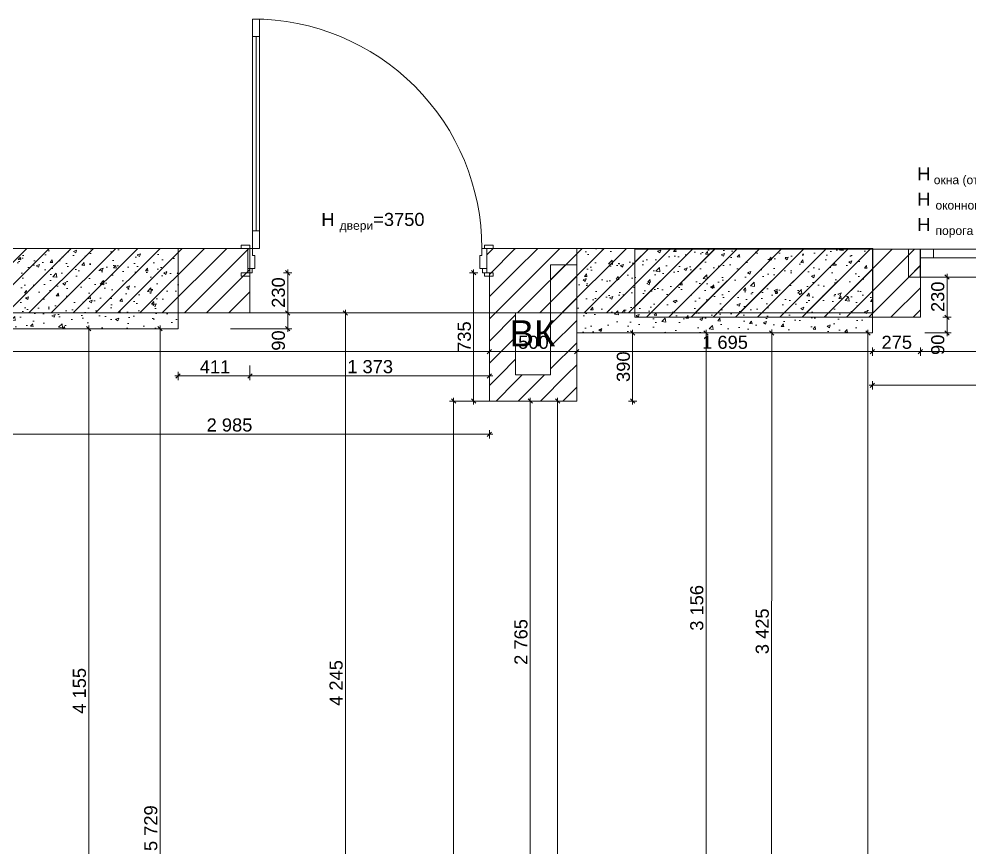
# Model space of a CAD drawing. Header units: millimetres. Extents: x 2336463 to 2579121, y 595385 to 778077.
# Drawn here: x 2454435 to 2459885, y 714011 to 718760 of the extents above; entities that cross this region are included whole.
import ezdxf

# ---------------------------------------------------------------- set-up
doc = ezdxf.new("R2010")
doc.units = ezdxf.units.MM
doc.header["$MEASUREMENT"] = 0
doc.layers.add('+обмер', color=7, linetype='Continuous')
doc.layers.add('сит план', color=7, linetype='Continuous')
doc.layers.add('+обмер_Ном._пера__242', color=7, linetype='Continuous', lineweight=13, true_color=0x1b55b5)
doc.layers.add('сит план_Ном._пера__87', color=7, linetype='Continuous', lineweight=20, true_color=0x6a6a6a)
for name, color, linetype, lineweight in [('Двери ARCHICAD_Ном._пера__1', 7, 'Continuous', 13), ('Окна ARCHICAD_Ном._пера__1', 7, 'Continuous', 13), ('сит план_Ном._пера__1', 7, 'Continuous', 13)]:
    doc.layers.add(name, color=color, linetype=linetype, lineweight=lineweight)
doc.styles.add('СГЕНЕРИР_СТИЛЬ_1', font='arial.ttf')
doc.dimstyles.new('СГЕНЕРИР_СТИЛЬ__1', dxfattribs={"dimtxt": 75, "dimasz": 23.75, "dimexe": 0.18, "dimexo": 300, "dimgap": 0, "dimtad": 1, "dimtih": 1, "dimtoh": 1, "dimdec": 0, "dimzin": 0, "dimdsep": 46, "dimtxsty": 'СГЕНЕРИР_СТИЛЬ_1', "dimblk": 'ARROWHEAD_6', "dimblk1": 'ARROWHEAD_6', "dimblk2": 'ARROWHEAD_6', "dimcen": 0.09, "dimclrd": 256, "dimclre": 256, "dimclrt": 256, "dimazin": 0, "dimtfac": 1, "dimtdec": 4, "dimtmove": 0, "dimatfit": 3, "dimfxl": 0, "dimtolj": 1, "dimtzin": 0, "dimarcsym": 0})
doc.dimstyles.new('СГЕНЕРИР_СТИЛЬ__2', dxfattribs={"dimtxt": 75, "dimasz": 23.75, "dimexe": 0.18, "dimexo": 300, "dimgap": 0, "dimtad": 1, "dimdec": 0, "dimzin": 0, "dimdsep": 46, "dimtxsty": 'СГЕНЕРИР_СТИЛЬ_1', "dimblk": 'ARROWHEAD_6', "dimblk1": 'ARROWHEAD_6', "dimblk2": 'ARROWHEAD_6', "dimcen": 0.09, "dimclrd": 256, "dimclre": 256, "dimclrt": 256, "dimazin": 0, "dimtfac": 1, "dimtdec": 4, "dimtmove": 0, "dimatfit": 3, "dimfxl": 0, "dimtolj": 1, "dimtzin": 0, "dimarcsym": 0})
pattern_1 = [(45, (2086872.015, 585813.69), (-63.639609, 63.639609), [])]
pattern_2 = [(50, (2086872.01, 585813.69), (-182.18467, 15.939086), [19.05, -209.55]), (355, (2086872.01, 585813.69), (-35.24342, 191.056845), [15.24, -167.64058]), (100.451445, (2086887.2, 585812.36), (146.94125, 175.11775), [16.19001, -178.090245]), (46.1842, (2086872.01, 585864.49), (-271.07904, 42.04233), [28.575, -314.325]), (96.63556, (2086894.6, 585860.98), (237.40413, 247.42612), [24.28502, -267.1356]), (351.18415, (2086872.01, 585864.49), (237.40413, 247.42612), [22.85997, -251.45973]), (21, (2086897.41, 585851.79), (-151.61439, 102.2652), [19.05, -209.55]), (326, (2086897.41, 585851.79), (61.80203, 184.18797), [15.24, -167.64]), (71.451445, (2086910.05, 585843.26), (213.41642, 81.92277), [16.19001, -178.08994]), (37.5, (2086872.015, 585813.686), (3.088603, 84.555039), [0, -165.608, 0, -170.18, 0, -168.275]), (7.5, (2086872.015, 585813.69), (66.819663, 100.180575), [0, -97.028, 0, -161.798, 0, -64.135]), (327.5, (2086815.37, 585813.686), (-135.590595, 5.728744), [0, -63.5, 0, -198.12, 0, -262.89]), (317.5, (2086789.97, 585813.69), (148.12918, 25.42649), [0, -82.55, 0, -131.572, 0, -186.69])]

# ---------------------------------------------------------------- blocks, each defined once
blk = doc.blocks.new('Окно 25_13')
at = {"layer": 'Окна ARCHICAD_Ном._пера__1', "color": 7, "linetype": 'Continuous', "lineweight": 13}
for p, q in [((-827.5, 0), (827.5, 0)), ((-827.5, 0), (-752.5, 0)), ((-827.5, 0), (-827.5, -50)), ((-827.5, 0), (-827.5, -50)), ((-752.5, 0), (-752.5, -50)), ((-752.5, 0), (752.5, 0)), ((752.5, -50), (752.5, 0)), ((752.5, 0), (827.5, 0)), ((827.5, 0), (827.5, -50)), ((827.5, 0), (827.5, -50)), ((-752.5, -50), (-827.5, -50)), ((-827.5, -50), (-827.5, -160)), ((752.5, -50), (-752.5, -50)), ((827.5, -50), (752.5, -50)), ((827.5, -50), (827.5, -160)), ((-827.5, -160), (827.5, -160))]:
    blk.add_line(p, q, dxfattribs=at)
blk = doc.blocks.new('Стена_688', base_point=(2461500.8, 717281.3))
at = {"layer": 'сит план_Ном._пера__87', "linetype": 'Continuous', "lineweight": 20, "true_color": 0x6a6a6a}
h = blk.add_hatch(dxfattribs=at)
h.set_pattern_fill('Блоки_Бетонные_Эффективные', color=251, style=0, pattern_type=2)
h.set_pattern_definition(pattern_1)
h.paths.add_polyline_path([(2459532.5, 717441.3), (2459532.5, 717281.3), (2459599.6, 717281.3), (2459599.6, 717441.3)])
h = blk.add_hatch(dxfattribs=at)
h.set_pattern_fill('Блоки_Бетонные_Эффективные', color=251, style=0, pattern_type=2)
h.set_pattern_definition(pattern_1)
h.paths.add_polyline_path([(2461500.8, 717441.3), (2461254.6, 717441.3), (2461254.6, 717281.3), (2461500.8, 717281.3)])
at = {"layer": 'сит план_Ном._пера__1', "color": 7, "linetype": 'Continuous', "lineweight": 13}
for p, q in [((2459599.6, 717441.3), (2459599.6, 717391.3)), ((2461254.6, 717441.3), (2461254.6, 717391.3)), ((2459599.6, 717391.3), (2459599.6, 717281.3)), ((2461254.6, 717391.3), (2461254.6, 717281.3))]:
    blk.add_line(p, q, dxfattribs=at)
at = {"layer": 'сит план_Ном._пера__1', "color": 7, "linetype": 'Continuous', "lineweight": 13, "flags": 128}
for points in [[(2459599.6, 717441.3), (2459532.5, 717441.3)], [(2459532.5, 717441.3), (2459532.5, 717281.3)], [(2461500.8, 717441.3), (2461254.6, 717441.3)], [(2461500.8, 717281.3), (2461500.8, 717441.3)], [(2459532.5, 717281.3), (2459599.6, 717281.3)], [(2461254.6, 717281.3), (2461500.8, 717281.3)]]:
    blk.add_lwpolyline(points, dxfattribs=at)
at = {"layer": 'Окна ARCHICAD_Ном._пера__1', "color": 7, "linetype": 'Continuous', "lineweight": 13, "zscale": 1000}
blk.add_blockref('Окно 25_13', (2460427.1, 717441.3), dxfattribs=at)
blk = doc.blocks.new('Стена_689', base_point=(2459600.5, 717051.7))
at = {"layer": 'сит план_Ном._пера__87', "linetype": 'Continuous', "lineweight": 20, "true_color": 0x6a6a6a}
h = blk.add_hatch(dxfattribs=at)
h.set_pattern_fill('Блоки_Бетонные_Эффективные', color=251, style=0, pattern_type=2)
h.set_pattern_definition(pattern_1)
h.paths.add_polyline_path([(2459600.5, 717441.7), (2457963.8, 717441.7), (2457963.8, 717051.7), (2459600.5, 717051.7)])
at = {"layer": 'сит план_Ном._пера__1', "color": 7, "linetype": 'Continuous', "lineweight": 13, "flags": 128}
for points in [[(2459600.5, 717441.7), (2457963.8, 717441.7)], [(2457963.8, 717441.7), (2457963.8, 717051.7)], [(2459600.5, 717051.7), (2459600.5, 717441.7)], [(2457963.8, 717051.7), (2459600.5, 717051.7)]]:
    blk.add_lwpolyline(points, dxfattribs=at)
blk = doc.blocks.new('Стена_690', base_point=(2457630.8, 717350.8))
at = {"layer": 'сит план_Ном._пера__87', "linetype": 'Continuous', "lineweight": 20, "true_color": 0x6a6a6a}
h = blk.add_hatch(dxfattribs=at)
h.set_pattern_fill('Блоки_Бетонные_Эффективные', color=251, style=0, pattern_type=2)
h.set_pattern_definition(pattern_1)
h.paths.add_polyline_path([(2457480.8, 717350.8), (2457480.8, 716720.8), (2457630.8, 716720.8), (2457630.8, 717350.8)])
at = {"layer": 'сит план_Ном._пера__1', "color": 7, "linetype": 'Continuous', "lineweight": 13, "flags": 128}
for points in [[(2457480.8, 717350.8), (2457480.8, 716720.8)], [(2457630.8, 717350.8), (2457480.8, 717350.8)], [(2457630.8, 716720.8), (2457630.8, 717350.8)]]:
    blk.add_lwpolyline(points, dxfattribs=at)
blk = doc.blocks.new('Стена_691', base_point=(2457630.9, 716570.8))
at = {"layer": 'сит план_Ном._пера__87', "linetype": 'Continuous', "lineweight": 20, "true_color": 0x6a6a6a}
h = blk.add_hatch(dxfattribs=at)
h.set_pattern_fill('Блоки_Бетонные_Эффективные', color=251, style=0, pattern_type=2)
h.set_pattern_definition(pattern_1)
h.paths.add_polyline_path([(2457130.8, 716720.8), (2457130.8, 716570.8), (2457280.8, 716720.8)])
h = blk.add_hatch(dxfattribs=at)
h.set_pattern_fill('Блоки_Бетонные_Эффективные', color=251, style=0, pattern_type=2)
h.set_pattern_definition(pattern_1)
h.paths.add_polyline_path([(2457280.8, 716720.8), (2457130.8, 716570.8), (2457280.8, 716570.8)])
h = blk.add_hatch(dxfattribs=at)
h.set_pattern_fill('Блоки_Бетонные_Эффективные', color=251, style=0, pattern_type=2)
h.set_pattern_definition(pattern_1)
h.paths.add_polyline_path([(2457280.8, 716570.8), (2457630.9, 716570.8), (2457630.9, 716720.8), (2457280.8, 716720.8)])
at = {"layer": 'сит план_Ном._пера__1', "color": 7, "linetype": 'Continuous', "lineweight": 13, "flags": 128}
for points in [[(2457130.8, 716570.8), (2457130.8, 716720.8)], [(2457480.8, 716720.8), (2457280.8, 716720.8)], [(2457630.9, 716720.8), (2457630.8, 716720.8)], [(2457630.9, 716570.8), (2457630.9, 716720.8)], [(2457130.8, 716570.8), (2457630.9, 716570.8)]]:
    blk.add_lwpolyline(points, dxfattribs=at)
blk = doc.blocks.new('Стена_692', base_point=(2457130.8, 716570.8))
at = {"layer": 'сит план_Ном._пера__87', "linetype": 'Continuous', "lineweight": 20, "true_color": 0x6a6a6a}
h = blk.add_hatch(dxfattribs=at)
h.set_pattern_fill('Блоки_Бетонные_Эффективные', color=251, style=0, pattern_type=2)
h.set_pattern_definition(pattern_1)
h.paths.add_polyline_path([(2457130.7, 717445.9), (2457130.7, 717305.9), (2457280.7, 717445.9)])
h = blk.add_hatch(dxfattribs=at)
h.set_pattern_fill('Блоки_Бетонные_Эффективные', color=251, style=0, pattern_type=2)
h.set_pattern_definition(pattern_1)
h.paths.add_polyline_path([(2457130.7, 717305.9), (2457280.7, 717305.9), (2457280.7, 717445.9)])
h = blk.add_hatch(dxfattribs=at)
h.set_pattern_fill('Блоки_Бетонные_Эффективные', color=251, style=0, pattern_type=2)
h.set_pattern_definition(pattern_1)
h.paths.add_polyline_path([(2457280.8, 716720.8), (2457280.7, 717305.9), (2457130.7, 717305.9), (2457130.8, 716720.8)])
at = {"layer": 'сит план_Ном._пера__1', "color": 7, "linetype": 'Continuous', "lineweight": 13, "flags": 128}
for points in [[(2457280.7, 717445.9), (2457130.7, 717445.9)], [(2457130.7, 717305.9), (2457130.8, 716720.8)], [(2457280.8, 716720.8), (2457280.7, 717075.8)]]:
    blk.add_lwpolyline(points, dxfattribs=at)
blk = doc.blocks.new('Стена_693', base_point=(2459327.4, 717075.8))
at = {"layer": 'сит план_Ном._пера__87', "linetype": 'Continuous', "lineweight": 20, "true_color": 0x6a6a6a}
h = blk.add_hatch(dxfattribs=at)
h.set_pattern_fill('Блоки_Бетонные_Эффективные', color=251, style=0, pattern_type=2)
h.set_pattern_definition(pattern_1)
h.paths.add_polyline_path([(2459327.4, 717445.8), (2457280.7, 717445.8), (2457280.7, 717075.8), (2459327.4, 717075.8)])
at = {"layer": 'сит план_Ном._пера__1', "color": 7, "linetype": 'Continuous', "lineweight": 13, "flags": 128}
for points in [[(2459327.4, 717445.8), (2457280.7, 717445.8)], [(2459327.4, 717075.8), (2459327.4, 717445.8)], [(2457280.7, 717075.8), (2457480.8, 717075.8)], [(2457630.8, 717075.8), (2459327.4, 717075.8)]]:
    blk.add_lwpolyline(points, dxfattribs=at)
blk = doc.blocks.new('Стена_771', base_point=(2455758.1, 717075.8))
at = {"layer": 'сит план_Ном._пера__87', "linetype": 'Continuous', "lineweight": 20, "true_color": 0x6a6a6a}
h = blk.add_hatch(dxfattribs=at)
h.set_pattern_fill('Блоки_Бетонные_Эффективные', color=251, style=0, pattern_type=2)
h.set_pattern_definition(pattern_1)
h.paths.add_polyline_path([(2455758.1, 717445.8), (2453892.6, 717445.8), (2453892.6, 717075.8), (2455758.1, 717075.8)])
at = {"layer": 'сит план_Ном._пера__1', "color": 7, "linetype": 'Continuous', "lineweight": 13, "flags": 128}
for points in [[(2455758.1, 717445.8), (2453892.6, 717445.8)], [(2453892.6, 717445.8), (2453892.6, 717075.8)], [(2455758.1, 717075.8), (2455758.1, 717445.8)], [(2453892.6, 717075.8), (2455758.1, 717075.8)]]:
    blk.add_lwpolyline(points, dxfattribs=at)
blk = doc.blocks.new('Однопольная Дверь 25_6')
at = {"layer": 'Двери ARCHICAD_Ном._пера__1', "color": 7, "linetype": 'Continuous', "lineweight": 13}
for p, q in [((617, 1214), (617, 1314)), ((617, 1314), (657, 1314)), ((657, 1314), (657, 1214)), ((657, 1214), (617, 1214)), ((637, 1214), (637, 100)), ((617, 0), (617, 100)), ((617, 100), (657, 100)), ((657, 100), (657, 0)), ((-722, 0), (-722, 19)), ((-722, 19), (-672, 19)), ((-672, 0), (-722, 0)), ((-685, 0), (-722, 0)), ((-685, 0), (-722, 0)), ((-657, 0), (-685, 0)), ((-685, 0), (-685, -115)), ((-685, 0), (-685, -115)), ((-685, 0), (-685, -115)), ((-672, 19), (-672, 0)), ((-657, -40), (-657, 0)), ((657, 0), (617, 0)), ((685, 0), (657, 0)), ((657, 0), (657, -40)), ((672, 19), (722, 19)), ((672, 0), (672, 19)), ((722, 0), (672, 0)), ((685, -115), (685, 0)), ((685, 0), (685, -115)), ((685, 0), (685, -115)), ((685, 0), (722, 0)), ((685, 0), (722, 0)), ((722, 19), (722, 0)), ((-645, -40), (-657, -40)), ((-645, -115), (-645, -40)), ((657, -40), (645, -40)), ((645, -40), (645, -115)), ((-722, -159), (-722, -140)), ((-722, -140), (-672, -140)), ((-685, -140), (-722, -140)), ((-685, -140), (-722, -140)), ((-672, -159), (-722, -159)), ((-685, -140), (-685, -115)), ((-685, -115), (-660, -115)), ((-685, -115), (-645, -115)), ((-685, -115), (-685, -140)), ((-685, -115), (-685, -140)), ((-660, -140), (-685, -140)), ((-672, -140), (-672, -159)), ((-660, -115), (-660, -140)), ((645, -115), (685, -115)), ((660, -140), (660, -115)), ((660, -115), (685, -115)), ((685, -140), (660, -140)), ((672, -140), (722, -140)), ((672, -159), (672, -140)), ((722, -159), (672, -159)), ((685, -115), (685, -140)), ((685, -115), (685, -140)), ((685, -115), (685, -140)), ((685, -140), (722, -140)), ((685, -140), (722, -140)), ((722, -140), (722, -159))]:
    blk.add_line(p, q, dxfattribs=at)
at = {"layer": 'Двери ARCHICAD_Ном._пера__1', "color": 7, "linetype": 'Continuous', "lineweight": 13, "flags": 128}
for points in [[(637, 1214), (637, 100), (617, 100), (617, 1214)], [(657, 1214), (657, 100), (637, 100), (637, 1214)]]:
    blk.add_lwpolyline(points, close=True, dxfattribs=at)
at = {"layer": 'Двери ARCHICAD_Ном._пера__1', "color": 7, "linetype": 'Continuous', "lineweight": 13}
blk.add_arc((657, 0), 1314, 90, 180, dxfattribs=at)
blk = doc.blocks.new('Стена_772', base_point=(2457130.7, 717445.9))
at = {"layer": 'сит план_Ном._пера__87', "linetype": 'Continuous', "lineweight": 20, "true_color": 0x6a6a6a}
h = blk.add_hatch(dxfattribs=at)
h.set_pattern_fill('Блоки_Бетонные_Эффективные', color=251, style=0, pattern_type=2)
h.set_pattern_definition(pattern_1)
h.paths.add_polyline_path([(2457115.6, 717445.9), (2457115.6, 717305.9), (2457130.7, 717305.9), (2457130.7, 717445.9)])
at = {"layer": 'сит план_Ном._пера__1', "color": 7, "linetype": 'Continuous', "lineweight": 13}
for p, q in [((2455745.6, 717445.8), (2455708.6, 717445.8)), ((2455745.6, 717445.8), (2455745.6, 717330.8)), ((2457115.6, 717445.9), (2457152.6, 717445.9)), ((2457115.6, 717445.9), (2457115.6, 717330.9)), ((2455745.6, 717330.8), (2455745.6, 717305.8)), ((2457115.6, 717330.9), (2457115.6, 717305.9)), ((2455745.6, 717305.8), (2455708.6, 717305.8)), ((2457115.6, 717305.9), (2457152.6, 717305.9))]:
    blk.add_line(p, q, dxfattribs=at)
at = {"layer": 'сит план_Ном._пера__1', "color": 7, "linetype": 'Continuous', "lineweight": 13, "flags": 128}
for points in [[(2457130.7, 717445.9), (2457115.6, 717445.9)], [(2457115.6, 717305.9), (2457130.7, 717305.9)]]:
    blk.add_lwpolyline(points, dxfattribs=at)
at = {"layer": 'Двери ARCHICAD_Ном._пера__1', "color": 7, "linetype": 'Continuous', "lineweight": 13, "xscale": -1, "zscale": 1000, "rotation": 0.003580986225850786}
blk.add_blockref('Однопольная Дверь 25_6', (2456430.6, 717445.9), dxfattribs=at)
blk = doc.blocks.new('*D3514', base_point=(2086872, 585813.7))
at = {"layer": '+обмер_Ном._пера__242', "color": 152, "linetype": 'Continuous', "lineweight": 13, "true_color": 0x1b55b5}
for p, q in [((2454846.8, 716973.3), (2454821.8, 716998.3)), ((2454834.3, 716985.8), (2454834.3, 717004.6)), ((2455046.8, 716985.8), (2454810.8, 716985.8)), ((2454834.3, 712830.7), (2454834.3, 716985.8)), ((2455436.6, 712830.7), (2454810.8, 712830.7)), ((2454821.8, 712843.2), (2454846.8, 712818.2))]:
    blk.add_line(p, q, dxfattribs=at)
at = {"layer": '+обмер_Ном._пера__242', "color": 152, "lineweight": 13, "true_color": 0x1b55b5, "insert": (2454819.3, 714780), "char_height": 75, "attachment_point": 7, "rotation": 90, "style": 'СГЕНЕРИР_СТИЛЬ_1'}
blk.add_mtext('\\A1;{\\pql;\\fArial|b0|i0|c204|p38;4\xa0155}', dxfattribs=at)
blk = doc.blocks.new('ARROWHEAD_6')
at = {"color": 0, "linetype": 'Continuous', "lineweight": 0}
for p, q in [((0, 0), (-1, 0)), ((-0.5, -0.5), (0.5, 0.5))]:
    blk.add_line(p, q, dxfattribs=at)
blk = doc.blocks.new('*D3515', base_point=(2086872, 585813.7))
at = {"layer": '+обмер_Ном._пера__242', "color": 152, "linetype": 'Continuous', "lineweight": 13, "true_color": 0x1b55b5}
for p, q in [((2458725.4, 716961.7), (2459025.4, 716961.5)), ((2458761.3, 716949.2), (2458736.3, 716974.2)), ((2458748.8, 716961.7), (2458746.4, 713537)), ((2458748.8, 716980.4), (2458748.8, 716961.7)), ((2458622.5, 713537.1), (2458769.8, 713537)), ((2458758.9, 713524.5), (2458733.9, 713549.5)), ((2458746.4, 713537), (2458745.9, 712937))]:
    blk.add_line(p, q, dxfattribs=at)
at = {"layer": '+обмер_Ном._пера__242', "color": 152, "lineweight": 13, "true_color": 0x1b55b5, "insert": (2458732.5, 715121.1), "char_height": 75, "attachment_point": 7, "rotation": 89.959, "style": 'СГЕНЕРИР_СТИЛЬ_1'}
blk.add_mtext('\\A1;{\\pql;\\fArial|b0|i0|c204|p38;3\xa0425}', dxfattribs=at)
blk = doc.blocks.new('*D3521', base_point=(2086872, 585813.7))
at = {"layer": '+обмер_Ном._пера__242', "color": 152, "linetype": 'Continuous', "lineweight": 13, "true_color": 0x1b55b5}
for p, q in [((2448910, 716854.4), (2448928.7, 716854.4)), ((2448941.2, 716866.9), (2448916.2, 716841.9)), ((2448928.7, 716830.9), (2448928.7, 716877.8)), ((2448928.7, 716854.4), (2457130.8, 716854.4)), ((2457143.3, 716866.9), (2457118.3, 716841.9)), ((2457130.8, 716830.9), (2457130.8, 716877.8))]:
    blk.add_line(p, q, dxfattribs=at)
at = {"layer": '+обмер_Ном._пера__242', "color": 152, "lineweight": 13, "true_color": 0x1b55b5, "insert": (2452901.5, 716869.4), "char_height": 75, "attachment_point": 7, "style": 'СГЕНЕРИР_СТИЛЬ_1'}
blk.add_mtext('\\A1;{\\pql;\\fArial|b0|i0|c204|p38;8\xa0202}', dxfattribs=at)
blk = doc.blocks.new('*D3522', base_point=(2086872, 585813.7))
at = {"layer": '+обмер_Ном._пера__242', "color": 152, "linetype": 'Continuous', "lineweight": 13, "true_color": 0x1b55b5}
for p, q in [((2457143.3, 716866.9), (2457118.3, 716841.9)), ((2457130.8, 716830.9), (2457130.8, 716877.8)), ((2457130.8, 716854.4), (2457630.8, 716854.4)), ((2457643.3, 716866.9), (2457618.3, 716841.9)), ((2457630.8, 716830.9), (2457630.8, 716877.8))]:
    blk.add_line(p, q, dxfattribs=at)
at = {"layer": '+обмер_Ном._пера__242', "color": 152, "lineweight": 13, "true_color": 0x1b55b5, "insert": (2457295.4, 716869.4), "char_height": 75, "attachment_point": 7, "style": 'СГЕНЕРИР_СТИЛЬ_1'}
blk.add_mtext('\\A1;{\\pql;\\fArial|b0|i0|c204|p38;500}', dxfattribs=at)
blk = doc.blocks.new('*D3523', base_point=(2086872, 585813.7))
at = {"layer": '+обмер_Ном._пера__242', "color": 152, "linetype": 'Continuous', "lineweight": 13, "true_color": 0x1b55b5}
for p, q in [((2457643.3, 716866.9), (2457618.3, 716841.9)), ((2457630.8, 716830.9), (2457630.8, 716877.8)), ((2457630.8, 716854.4), (2459325.4, 716854.4)), ((2459337.9, 716866.9), (2459312.9, 716841.9)), ((2459325.4, 716830.9), (2459325.4, 716877.8))]:
    blk.add_line(p, q, dxfattribs=at)
at = {"layer": '+обмер_Ном._пера__242', "color": 152, "lineweight": 13, "true_color": 0x1b55b5, "insert": (2458349.9, 716869.4), "char_height": 75, "attachment_point": 7, "style": 'СГЕНЕРИР_СТИЛЬ_1'}
blk.add_mtext('\\A1;{\\pql;\\fArial|b0|i0|c204|p38;1\xa0695}', dxfattribs=at)
blk = doc.blocks.new('*D3524', base_point=(2086872, 585813.7))
at = {"layer": '+обмер_Ном._пера__242', "color": 152, "linetype": 'Continuous', "lineweight": 13, "true_color": 0x1b55b5}
for p, q in [((2459337.9, 716866.9), (2459312.9, 716841.9)), ((2459325.4, 716830.9), (2459325.4, 716877.8)), ((2459325.4, 716854.4), (2459600.5, 716854.4)), ((2459613, 716866.9), (2459588, 716841.9)), ((2459600.5, 716830.9), (2459600.5, 716877.8))]:
    blk.add_line(p, q, dxfattribs=at)
at = {"layer": '+обмер_Ном._пера__242', "color": 152, "lineweight": 13, "true_color": 0x1b55b5, "insert": (2459377.6, 716869.4), "char_height": 75, "attachment_point": 7, "style": 'СГЕНЕРИР_СТИЛЬ_1'}
blk.add_mtext('\\A1;{\\pql;\\fArial|b0|i0|c204|p38;275}', dxfattribs=at)
blk = doc.blocks.new('*D3525', base_point=(2086872, 585813.7))
at = {"layer": '+обмер_Ном._пера__242', "color": 152, "linetype": 'Continuous', "lineweight": 13, "true_color": 0x1b55b5}
for p, q in [((2459613, 716866.9), (2459588, 716841.9)), ((2459600.5, 716830.9), (2459600.5, 716877.8)), ((2459600.5, 716854.4), (2461260.6, 716854.4)), ((2461273.1, 716866.9), (2461248.1, 716841.9)), ((2461260.6, 716830.9), (2461260.6, 716877.8))]:
    blk.add_line(p, q, dxfattribs=at)
at = {"layer": '+обмер_Ном._пера__242', "color": 152, "lineweight": 13, "true_color": 0x1b55b5, "insert": (2460302.3, 716869.4), "char_height": 75, "attachment_point": 7, "style": 'СГЕНЕРИР_СТИЛЬ_1'}
blk.add_mtext('\\A1;{\\pql;\\fArial|b0|i0|c204|p38;1\xa0660}', dxfattribs=at)
blk = doc.blocks.new('*D3529', base_point=(2086872, 585813.7))
at = {"layer": '+обмер_Ном._пера__242', "color": 152, "linetype": 'Continuous', "lineweight": 13, "true_color": 0x1b55b5}
for p, q in [((2459025.4, 716961.3), (2457928.1, 716961.3)), ((2457964, 716948.8), (2457939, 716973.8)), ((2457951.5, 716961.3), (2457951.5, 716980)), ((2457951.5, 716570.8), (2457951.5, 716961.3)), ((2457974.9, 716570.8), (2457928.1, 716570.8)), ((2457939, 716583.3), (2457964, 716558.3)), ((2457951.5, 716552), (2457951.5, 716570.8))]:
    blk.add_line(p, q, dxfattribs=at)
at = {"layer": '+обмер_Ном._пера__242', "color": 152, "lineweight": 13, "true_color": 0x1b55b5, "insert": (2457936.5, 716680.7), "char_height": 75, "attachment_point": 7, "rotation": 90, "style": 'СГЕНЕРИР_СТИЛЬ_1'}
blk.add_mtext('\\A1;{\\pql;\\fArial|b0|i0|c204|p38;390}', dxfattribs=at)
blk = doc.blocks.new('*D3552', base_point=(2086872, 585813.7))
at = {"layer": '+обмер_Ном._пера__242', "color": 152, "linetype": 'Continuous', "lineweight": 13, "true_color": 0x1b55b5}
for p, q in [((2455256, 716973.3), (2455231, 716998.3)), ((2455243.5, 716985.8), (2455243.5, 717004.6)), ((2455267, 716985.8), (2455220.1, 716985.8)), ((2455243.5, 711257), (2455243.5, 716985.8)), ((2455267, 711257), (2455220.1, 711257)), ((2455231, 711269.5), (2455256, 711244.5))]:
    blk.add_line(p, q, dxfattribs=at)
at = {"layer": '+обмер_Ном._пера__242', "color": 152, "lineweight": 13, "true_color": 0x1b55b5, "insert": (2455228.5, 713993.2), "char_height": 75, "attachment_point": 7, "rotation": 90, "style": 'СГЕНЕРИР_СТИЛЬ_1'}
blk.add_mtext('\\A1;{\\pql;\\fArial|b0|i0|c204|p38;5\xa0729}', dxfattribs=at)
blk = doc.blocks.new('*D3567', base_point=(2086872, 585813.7))
at = {"layer": '+обмер_Ном._пера__242', "color": 152, "linetype": 'Continuous', "lineweight": 13, "true_color": 0x1b55b5}
for p, q in [((2454145.6, 716357.2), (2454145.6, 716685.8)), ((2457130.8, 716357.2), (2457130.8, 716404.1)), ((2454126.9, 716380.7), (2454145.6, 716380.7)), ((2454158.1, 716393.2), (2454133.1, 716368.2)), ((2454145.6, 716380.7), (2457130.8, 716380.7)), ((2457118.3, 716368.2), (2457143.3, 716393.2)), ((2457130.8, 716380.7), (2457149.5, 716380.7))]:
    blk.add_line(p, q, dxfattribs=at)
at = {"layer": '+обмер_Ном._пера__242', "color": 152, "lineweight": 13, "true_color": 0x1b55b5, "insert": (2455510, 716395.7), "char_height": 75, "attachment_point": 7, "style": 'СГЕНЕРИР_СТИЛЬ_1'}
blk.add_mtext('\\A1;{\\pql;\\fArial|b0|i0|c204|p38;2\xa0985}', dxfattribs=at)
blk = doc.blocks.new('*D3568', base_point=(2086872, 585813.7))
at = {"layer": '+обмер_Ном._пера__242', "color": 152, "linetype": 'Continuous', "lineweight": 13, "true_color": 0x1b55b5}
for p, q in [((2456830.7, 717075.8), (2454020.4, 717075.8)), ((2454056.4, 717063.3), (2454031.4, 717088.3)), ((2454043.9, 717075.8), (2454043.9, 717094.6)), ((2454043.9, 711257), (2454043.9, 717075.8)), ((2455132.2, 711257), (2454020.4, 711257)), ((2454031.4, 711269.5), (2454056.4, 711244.5)), ((2454043.9, 711238.2), (2454043.9, 711257))]:
    blk.add_line(p, q, dxfattribs=at)
at = {"layer": '+обмер_Ном._пера__242', "color": 152, "lineweight": 13, "true_color": 0x1b55b5, "insert": (2454028.9, 714038.2), "char_height": 75, "attachment_point": 7, "rotation": 90, "style": 'СГЕНЕРИР_СТИЛЬ_1'}
blk.add_mtext('\\A1;{\\pql;\\fArial|b0|i0|c204|p38;5\xa0819}', dxfattribs=at)
blk = doc.blocks.new('*D3569', base_point=(2086872, 585813.7))
at = {"layer": '+обмер_Ном._пера__242', "color": 152, "linetype": 'Continuous', "lineweight": 13, "true_color": 0x1b55b5}
for p, q in [((2457040.2, 717305.9), (2457040.2, 717324.7)), ((2457063.6, 717305.9), (2457016.8, 717305.9)), ((2457052.7, 717293.4), (2457027.7, 717318.4)), ((2457040.2, 716570.8), (2457040.2, 717305.9)), ((2457063.6, 716570.8), (2457016.8, 716570.8)), ((2457027.7, 716583.3), (2457052.7, 716558.3)), ((2457040.2, 716552), (2457040.2, 716570.8))]:
    blk.add_line(p, q, dxfattribs=at)
at = {"layer": '+обмер_Ном._пера__242', "color": 152, "lineweight": 13, "true_color": 0x1b55b5, "insert": (2457025.2, 716853), "char_height": 75, "attachment_point": 7, "rotation": 90, "style": 'СГЕНЕРИР_СТИЛЬ_1'}
blk.add_mtext('\\A1;{\\pql;\\fArial|b0|i0|c204|p38;735}', dxfattribs=at)
blk = doc.blocks.new('*D3570', base_point=(2086872, 585813.7))
at = {"layer": '+обмер_Ном._пера__242', "color": 152, "linetype": 'Continuous', "lineweight": 13, "true_color": 0x1b55b5}
for p, q in [((2459323.5, 716961.3), (2459276.6, 716961.3)), ((2459312.6, 716948.8), (2459287.6, 716973.8)), ((2459300.1, 716961.3), (2459300.1, 716980)), ((2459300.1, 709137.7), (2459300.1, 716961.3)), ((2459287.6, 709150.2), (2459312.6, 709125.2)), ((2459323.5, 709137.7), (2459085.7, 709137.7)), ((2459300.1, 709118.9), (2459300.1, 709137.7))]:
    blk.add_line(p, q, dxfattribs=at)
at = {"layer": '+обмер_Ном._пера__242', "color": 152, "lineweight": 13, "true_color": 0x1b55b5, "insert": (2459285.1, 712921.2), "char_height": 75, "attachment_point": 7, "rotation": 90, "style": 'СГЕНЕРИР_СТИЛЬ_1'}
blk.add_mtext('\\A1;{\\pql;\\fArial|b0|i0|c204|p38;7\xa0824}', dxfattribs=at)
blk = doc.blocks.new('*D3571', base_point=(2086872, 585813.7))
at = {"layer": '+обмер_Ном._пера__242', "color": 152, "linetype": 'Continuous', "lineweight": 13, "true_color": 0x1b55b5}
for p, q in [((2458396, 716961.3), (2457930.8, 716961.3)), ((2458385, 716948.8), (2458360, 716973.8)), ((2458372.5, 716961.3), (2458372.5, 716980)), ((2458372.5, 713805.5), (2458372.5, 716961.3)), ((2458396, 713805.5), (2458181.6, 713805.5)), ((2458360, 713818), (2458385, 713793)), ((2458372.5, 713786.8), (2458372.5, 713805.5))]:
    blk.add_line(p, q, dxfattribs=at)
at = {"layer": '+обмер_Ном._пера__242', "color": 152, "lineweight": 13, "true_color": 0x1b55b5, "insert": (2458357.5, 715255.2), "char_height": 75, "attachment_point": 7, "rotation": 90, "style": 'СГЕНЕРИР_СТИЛЬ_1'}
blk.add_mtext('\\A1;{\\pql;\\fArial|b0|i0|c204|p38;3\xa0156}', dxfattribs=at)
blk = doc.blocks.new('*D3595', base_point=(2086872, 585813.7))
at = {"layer": '+обмер_Ном._пера__242', "color": 152, "linetype": 'Continuous', "lineweight": 13, "true_color": 0x1b55b5}
for p, q in [((2457388.1, 716570.8), (2457341.2, 716570.8)), ((2457377.2, 716558.3), (2457352.2, 716583.3)), ((2457364.7, 716570.8), (2457364.7, 716589.5)), ((2457364.7, 713805.5), (2457364.7, 716570.8)), ((2457388.1, 713805.5), (2457341.2, 713805.5)), ((2457352.2, 713818), (2457377.2, 713793))]:
    blk.add_line(p, q, dxfattribs=at)
at = {"layer": '+обмер_Ном._пера__242', "color": 152, "lineweight": 13, "true_color": 0x1b55b5, "insert": (2457349.7, 715059.9), "char_height": 75, "attachment_point": 7, "rotation": 90, "style": 'СГЕНЕРИР_СТИЛЬ_1'}
blk.add_mtext('\\A1;{\\pql;\\fArial|b0|i0|c204|p38;2\xa0765}', dxfattribs=at)
blk = doc.blocks.new('*D3596', base_point=(2086872, 585813.7))
at = {"layer": '+обмер_Ном._пера__242', "color": 152, "linetype": 'Continuous', "lineweight": 13, "true_color": 0x1b55b5}
for p, q in [((2457330.8, 716570.8), (2456902.1, 716570.8)), ((2456938, 716558.3), (2456913, 716583.3)), ((2456925.5, 716570.8), (2456925.5, 716589.5)), ((2456925.5, 710324.2), (2456925.5, 716570.8)), ((2457370.8, 710324.2), (2456902.1, 710324.2)), ((2456913, 710336.7), (2456938, 710311.7)), ((2456925.5, 710305.4), (2456925.5, 710324.2))]:
    blk.add_line(p, q, dxfattribs=at)
at = {"layer": '+обмер_Ном._пера__242', "color": 152, "lineweight": 13, "true_color": 0x1b55b5, "insert": (2456910.5, 713319.3), "char_height": 75, "attachment_point": 7, "rotation": 90, "style": 'СГЕНЕРИР_СТИЛЬ_1'}
blk.add_mtext('\\A1;{\\pql;\\fArial|b0|i0|c204|p38;6\xa0247}', dxfattribs=at)
blk = doc.blocks.new('*D3609', base_point=(2086872, 585813.7))
at = {"layer": '+обмер_Ном._пера__242', "color": 152, "linetype": 'Continuous', "lineweight": 13, "true_color": 0x1b55b5}
for p, q in [((2455998.2, 717075.8), (2455951.3, 717075.8)), ((2455962.3, 717088.3), (2455987.3, 717063.3)), ((2455974.8, 716985.8), (2455974.8, 717075.8)), ((2455962.3, 716998.3), (2455987.3, 716973.3)), ((2455998.2, 716985.8), (2455646.8, 716985.8)), ((2455974.8, 716967.1), (2455974.8, 716985.8))]:
    blk.add_line(p, q, dxfattribs=at)
at = {"layer": '+обмер_Ном._пера__242', "color": 152, "lineweight": 13, "true_color": 0x1b55b5, "insert": (2455959.8, 716859.5), "char_height": 75, "attachment_point": 7, "rotation": 90, "style": 'СГЕНЕРИР_СТИЛЬ_1'}
blk.add_mtext('\\A1;{\\pql;\\fArial|b0|i0|c204|p38;90}', dxfattribs=at)
blk = doc.blocks.new('*D3610', base_point=(2086872, 585813.7))
at = {"layer": '+обмер_Ном._пера__242', "color": 152, "linetype": 'Continuous', "lineweight": 13, "true_color": 0x1b55b5}
for p, q in [((2455974.8, 717305.8), (2455974.8, 717324.6)), ((2455998.2, 717305.8), (2455951.3, 717305.8)), ((2455987.3, 717293.3), (2455962.3, 717318.3)), ((2455974.8, 717075.8), (2455974.8, 717305.8)), ((2455998.2, 717075.8), (2455951.3, 717075.8)), ((2455962.3, 717088.3), (2455987.3, 717063.3))]:
    blk.add_line(p, q, dxfattribs=at)
at = {"layer": '+обмер_Ном._пера__242', "color": 152, "lineweight": 13, "true_color": 0x1b55b5, "insert": (2455959.8, 717105.4), "char_height": 75, "attachment_point": 7, "rotation": 90, "style": 'СГЕНЕРИР_СТИЛЬ_1'}
blk.add_mtext('\\A1;{\\pql;\\fArial|b0|i0|c204|p38;230}', dxfattribs=at)
blk = doc.blocks.new('*D3611', base_point=(2086872, 585813.7))
at = {"layer": '+обмер_Ном._пера__242', "color": 152, "linetype": 'Continuous', "lineweight": 13, "true_color": 0x1b55b5}
for p, q in [((2459776.8, 717051.7), (2459729.9, 717051.7)), ((2459740.8, 717064.2), (2459765.8, 717039.2)), ((2459753.3, 716961.3), (2459753.3, 717051.7)), ((2459776.8, 716961.3), (2459625.4, 716961.3)), ((2459740.8, 716973.8), (2459765.8, 716948.8)), ((2459753.3, 716942.5), (2459753.3, 716961.3))]:
    blk.add_line(p, q, dxfattribs=at)
at = {"layer": '+обмер_Ном._пера__242', "color": 152, "lineweight": 13, "true_color": 0x1b55b5, "insert": (2459738.3, 716835), "char_height": 75, "attachment_point": 7, "rotation": 90, "style": 'СГЕНЕРИР_СТИЛЬ_1'}
blk.add_mtext('\\A1;{\\pql;\\fArial|b0|i0|c204|p38;90}', dxfattribs=at)
blk = doc.blocks.new('*D3612', base_point=(2086872, 585813.7))
at = {"layer": '+обмер_Ном._пера__242', "color": 152, "linetype": 'Continuous', "lineweight": 13, "true_color": 0x1b55b5}
for p, q in [((2459776.8, 717281.3), (2459729.9, 717281.3)), ((2459765.8, 717268.8), (2459740.8, 717293.8)), ((2459753.3, 717281.3), (2459753.3, 717300.1)), ((2459753.3, 717051.7), (2459753.3, 717281.3)), ((2459776.8, 717051.7), (2459729.9, 717051.7)), ((2459740.8, 717064.2), (2459765.8, 717039.2))]:
    blk.add_line(p, q, dxfattribs=at)
at = {"layer": '+обмер_Ном._пера__242', "color": 152, "lineweight": 13, "true_color": 0x1b55b5, "insert": (2459738.3, 717081.2), "char_height": 75, "attachment_point": 7, "rotation": 90, "style": 'СГЕНЕРИР_СТИЛЬ_1'}
blk.add_mtext('\\A1;{\\pql;\\fArial|b0|i0|c204|p38;230}', dxfattribs=at)
blk = doc.blocks.new('*D3613', base_point=(2086872, 585813.7))
at = {"layer": '+обмер_Ном._пера__242', "color": 152, "linetype": 'Continuous', "lineweight": 13, "true_color": 0x1b55b5}
for p, q in [((2457544.4, 716570.8), (2457497.5, 716570.8)), ((2457533.4, 716558.3), (2457508.4, 716583.3)), ((2457520.9, 716570.8), (2457520.9, 716589.5)), ((2457520.9, 710327), (2457520.9, 716570.8)), ((2457544.4, 710327), (2456222.2, 710327)), ((2457508.4, 710339.5), (2457533.4, 710314.5)), ((2457520.9, 710308.2), (2457520.9, 710327))]:
    blk.add_line(p, q, dxfattribs=at)
at = {"layer": '+обмер_Ном._пера__242', "color": 152, "lineweight": 13, "true_color": 0x1b55b5, "insert": (2457505.9, 713320.7), "char_height": 75, "attachment_point": 7, "rotation": 90, "style": 'СГЕНЕРИР_СТИЛЬ_1'}
blk.add_mtext('\\A1;{\\pql;\\fArial|b0|i0|c204|p38;6\xa0244}', dxfattribs=at)
blk = doc.blocks.new('*D3616', base_point=(2086872, 585813.7))
at = {"layer": '+обмер_Ном._пера__242', "color": 152, "linetype": 'Continuous', "lineweight": 13, "true_color": 0x1b55b5}
for p, q in [((2459027.4, 717075.8), (2456281.9, 717075.8)), ((2456317.9, 717063.3), (2456292.9, 717088.3)), ((2456305.4, 717075.8), (2456305.4, 717094.6)), ((2456305.4, 712830.7), (2456305.4, 717075.8)), ((2456328.8, 712830.7), (2456281.9, 712830.7)), ((2456292.9, 712843.2), (2456317.9, 712818.2))]:
    blk.add_line(p, q, dxfattribs=at)
at = {"layer": '+обмер_Ном._пера__242', "color": 152, "lineweight": 13, "true_color": 0x1b55b5, "insert": (2456290.4, 714825), "char_height": 75, "attachment_point": 7, "rotation": 90, "style": 'СГЕНЕРИР_СТИЛЬ_1'}
blk.add_mtext('\\A1;{\\pql;\\fArial|b0|i0|c204|p38;4\xa0245}', dxfattribs=at)
blk = doc.blocks.new('*D3620', base_point=(2086872, 585813.7))
at = {"layer": '+обмер_Ном._пера__242', "color": 152, "linetype": 'Continuous', "lineweight": 13, "true_color": 0x1b55b5}
for p, q in [((2459337.9, 716674.2), (2459312.9, 716649.2)), ((2459325.4, 716638.3), (2459325.4, 716685.2)), ((2461248.1, 716649.2), (2461273.1, 716674.2)), ((2461260.6, 716638.3), (2461260.6, 716685.2)), ((2459306.7, 716661.7), (2459325.4, 716661.7)), ((2459325.4, 716661.7), (2461260.6, 716661.7)), ((2461260.6, 716661.7), (2461279.3, 716661.7))]:
    blk.add_line(p, q, dxfattribs=at)
at = {"layer": '+обмер_Ном._пера__242', "color": 152, "lineweight": 13, "true_color": 0x1b55b5, "insert": (2460164.8, 716676.7), "char_height": 75, "attachment_point": 7, "style": 'СГЕНЕРИР_СТИЛЬ_1'}
blk.add_mtext('\\A1;{\\pql;\\fArial|b0|i0|c204|p38;1\xa0935}', dxfattribs=at)
blk = doc.blocks.new('*D3621', base_point=(2086872, 585813.7))
at = {"layer": '+обмер_Ном._пера__242', "color": 152, "linetype": 'Continuous', "lineweight": 13, "true_color": 0x1b55b5}
for p, q in [((2455359.3, 716727.4), (2455334.3, 716702.4)), ((2455346.8, 716691.5), (2455346.8, 716738.4)), ((2455770.6, 716727.4), (2455745.6, 716702.4)), ((2455758.1, 716691.5), (2455758.1, 716775.8)), ((2455328, 716714.9), (2455346.8, 716714.9)), ((2455346.8, 716714.9), (2455758.1, 716714.9))]:
    blk.add_line(p, q, dxfattribs=at)
at = {"layer": '+обмер_Ном._пера__242', "color": 152, "lineweight": 13, "true_color": 0x1b55b5, "insert": (2455470.8, 716729.9), "char_height": 75, "attachment_point": 7, "style": 'СГЕНЕРИР_СТИЛЬ_1'}
blk.add_mtext('\\A1;{\\pql;\\fArial|b0|i0|c204|p38;411}', dxfattribs=at)
blk = doc.blocks.new('*D3622', base_point=(2086872, 585813.7))
at = {"layer": '+обмер_Ном._пера__242', "color": 152, "linetype": 'Continuous', "lineweight": 13, "true_color": 0x1b55b5}
for p, q in [((2455770.6, 716727.4), (2455745.6, 716702.4)), ((2455758.1, 716691.5), (2455758.1, 716775.8)), ((2457118.3, 716702.4), (2457143.3, 716727.4)), ((2457130.8, 716691.5), (2457130.8, 716738.4)), ((2455758.1, 716714.9), (2457130.8, 716714.9)), ((2457130.8, 716714.9), (2457149.5, 716714.9))]:
    blk.add_line(p, q, dxfattribs=at)
at = {"layer": '+обмер_Ном._пера__242', "color": 152, "lineweight": 13, "true_color": 0x1b55b5, "insert": (2456316.2, 716729.9), "char_height": 75, "attachment_point": 7, "style": 'СГЕНЕРИР_СТИЛЬ_1'}
blk.add_mtext('\\A1;{\\pql;\\fArial|b0|i0|c204|p38;1\xa0373}', dxfattribs=at)

msp = doc.modelspace()

# ---------------------------------------------------------------- hatches: boundary and pattern name
at = {"layer": 'сит план_Ном._пера__1', "linetype": 'Continuous', "lineweight": 13}
h = msp.add_hatch(dxfattribs=at)
h.set_pattern_fill('AR_CONC', style=0, pattern_type=2)
h.set_pattern_definition(pattern_2)
h.paths.add_polyline_path([(2455346.8, 716985.8), (2454145.6, 716985.8), (2454145.6, 717445.8), (2455346.8, 717445.8)])
h = msp.add_hatch(dxfattribs=at)
h.set_pattern_fill('AR_CONC', style=0, pattern_type=2)
h.set_pattern_definition(pattern_2)
h.paths.add_polyline_path([(2459325.4, 716961.3), (2457630.8, 716961.3), (2457630.8, 717445.8), (2459325.4, 717445.8)])

# ---------------------------------------------------------------- linework, layer by layer
at = {"layer": 'сит план_Ном._пера__1', "color": 7, "linetype": 'Continuous', "lineweight": 13, "flags": 128}
for points in [[(2455346.8, 716985.8), (2454145.6, 716985.8), (2454145.6, 717445.8), (2455346.8, 717445.8)], [(2459325.4, 716961.3), (2457630.8, 716961.3), (2457630.8, 717445.8), (2459325.4, 717445.8)]]:
    msp.add_lwpolyline(points, close=True, dxfattribs=at)

# ---------------------------------------------------------------- block references
at = {"layer": 'сит план', "color": 7, "lineweight": 13}
for name, p in [('Стена_772', (2457130.7, 717445.9)), ('Стена_771', (2455758.1, 717075.8)), ('Стена_692', (2457130.8, 716570.8)), ('Стена_693', (2459327.4, 717075.8)), ('Стена_689', (2459600.5, 717051.7)), ('Стена_688', (2461500.8, 717281.3)), ('Стена_690', (2457630.8, 717350.8)), ('Стена_691', (2457630.9, 716570.8))]:
    msp.add_blockref(name, p, dxfattribs=at)

# ---------------------------------------------------------------- texts
at = {"layer": 'сит план_Ном._пера__1', "color": 7, "linetype": 'Continuous', "lineweight": 13, "insert": (2459582.2, 717932.4), "char_height": 75, "attachment_point": 1, "line_spacing_factor": 0.987493, "style": 'СГЕНЕРИР_СТИЛЬ_1'}
msp.add_mtext('\\A1;{\\pql;\\fArial|b0|i0|c204|p38;H\\fArial|b0|i0|c204|p38;\\A1{\\H.66x;\\S ^  окна (от чернового пола до оконной ниши);}\\fArial|b0|i0|c204|p38;=3750\\P\\pql;\\fArial|b0|i0|c204|p38;Н \\fArial|b0|i0|c204|p38;\\A1{\\H.66x;\\S ^ оконного полотна;}\\fArial|b0|i0|c204|p38;=3335\\P\\pql;\\fArial|b0|i0|c204|p38;Н \\fArial|b0|i0|c204|p38;\\A1{\\H.66x;\\S ^ порога до оконного полотна;}\\fArial|b0|i0|c204|p38;=135}', dxfattribs=at)
at = {"layer": 'сит план_Ном._пера__1', "color": 7, "linetype": 'Continuous', "lineweight": 13, "attachment_point": 1, "style": 'СГЕНЕРИР_СТИЛЬ_1'}
for s, insert, char_height in [('\\A1;{\\pql;\\fArial|b0|i0|c204|p38;H \\fArial|b0|i0|c204|p38;\\A1{\\H.66x;\\S ^ двери;}\\fArial|b0|i0|c204|p38;=3750}', (2456167.3, 717671.1), 75), ('\\A1;{\\pql;\\fArial|b0|i0|c204|p38;ВК}', (2457247.1, 717034), 150)]:
    msp.add_mtext(s, dxfattribs=dict(at, insert=insert, char_height=char_height))

# ---------------------------------------------------------------- dimensions: what is measured, and where the dimension line sits
at = {"layer": '+обмер', "color": 152, "linetype": 'Continuous', "lineweight": 13, "true_color": 0x1b55b5}
for base, p1, p2, angle, picture, middle, turn in [((2455974.8, 717305.8), (2455758.1, 717075.8), (2455758.3, 717305.8), 90, '*D3610', (2455922.3, 717191.2), 90), ((2457040.2, 717305.9), (2457130.8, 716570.8), (2457130.7, 717305.9), 90, '*D3569', (2456987.7, 716938.7), 90), ((2459753.3, 717281.3), (2459600.5, 717051.7), (2459532.5, 717281.3), 90, '*D3612', (2459700.8, 717166.9), 90), ((2454043.9, 717075.8), (2455432.2, 711257), (2458304.1, 717075.8), 90, '*D3568', (2453991.4, 714167), 90), ((2455974.8, 717075.8), (2455346.8, 716985.8), (2455758.1, 717075.8), 90, '*D3609', (2455922.3, 716916.7), 90), ((2456305.4, 717075.8), (2456021.6, 712830.7), (2459327.4, 717075.8), 90, '*D3616', (2456252.9, 714953.8), 90), ((2459753.3, 717051.7), (2459325.4, 716961.3), (2459600.5, 717051.7), 90, '*D3611', (2459700.8, 716892.1), 90), ((2454834.3, 716985.8), (2455736.6, 712830.7), (2455346.8, 716985.8), 90, '*D3514', (2454781.8, 714908.8), 90), ((2455243.5, 716985.8), (2455432.2, 711257), (2455346.8, 716985.8), 90, '*D3552', (2455191, 714122), 90), ((2458372.5, 716961.3), (2457881.6, 713805.5), (2457630.8, 716961.3), 90, '*D3571', (2458320, 715384), 90), ((2457951.5054, 716961.2862), (2457630.8576, 716570.7906), (2459325.4092, 716961.2862), 90, '*D3529', (2457899.0054, 716766.4314), 90), ((2458746.4, 713537), (2459325.4, 716961.3), (2458322.5, 713537.3), 269.959, '*D3515', (2458695.1, 715250), 89.959), ((2459300.1, 716961.3), (2458785.7, 709137.7), (2459325.4, 716961.3), 90, '*D3570', (2459247.6, 713050.1), 90), ((2457520.9, 716570.8), (2455922.2, 710327), (2457630.8, 716570.8), 90, '*D3613', (2457468.4, 713449.5), 90), ((2456925.5, 716570.8), (2457670.8, 710324.2), (2457630.8, 716570.8), 90, '*D3596', (2456873, 713448.1), 90), ((2457364.7, 716570.8), (2457581.6, 713805.5), (2457630.8, 716570.8), 90, '*D3595', (2457312.2, 715188.8), 90)]:
    dim = msp.add_linear_dim(base=base, p1=p1, p2=p2, angle=angle, dimstyle='СГЕНЕРИР_СТИЛЬ__2', dxfattribs=at)
    dim.commit()
    dim.dimension.update_dxf_attribs({"geometry": picture, "text_midpoint": middle, "dimtype": 160, "text_rotation": turn})
for base, p1, p2, picture, middle in [((2457130.8, 716854.4), (2448928.7, 717041.8), (2457130.8, 716570.8), '*D3521', (2453030.4, 716906.9)), ((2455758.1, 716714.9), (2455346.8, 716985.8), (2455758.1, 717075.8), '*D3621', (2455556.6, 716767.4)), ((2457130.8, 716714.9), (2455758.1, 717075.8), (2457130.8, 716720.8), '*D3622', (2456445, 716767.4)), ((2459325.4, 716854.4), (2457630.8, 716570.8), (2459325.4, 716961.3), '*D3523', (2458478.7, 716906.9)), ((2459600.5, 716854.4), (2459325.4, 716961.3), (2459600.5, 717051.7), '*D3524', (2459463.4, 716906.9)), ((2461260.6, 716854.4), (2459600.5, 717051.7), (2461260.6, 716951.3), '*D3525', (2460431.1, 716906.9)), ((2457130.8, 716380.7), (2454145.6, 716985.8), (2457130.8, 716570.8), '*D3567', (2455638.8, 716433.2)), ((2457630.8, 716854.4), (2457130.8, 716570.8), (2457630.8, 716570.8), '*D3522', (2457381.2, 716906.9)), ((2461260.6, 716661.7), (2459325.4, 716961.3), (2461260.6, 716951.3), '*D3620', (2460293.6, 716714.2))]:
    dim = msp.add_linear_dim(base=base, p1=p1, p2=p2, dimstyle='СГЕНЕРИР_СТИЛЬ__1', dxfattribs=at)
    dim.commit()
    dim.dimension.update_dxf_attribs({"geometry": picture, "text_midpoint": middle, "dimtype": 160})

doc.saveas('drawing.dxf')
